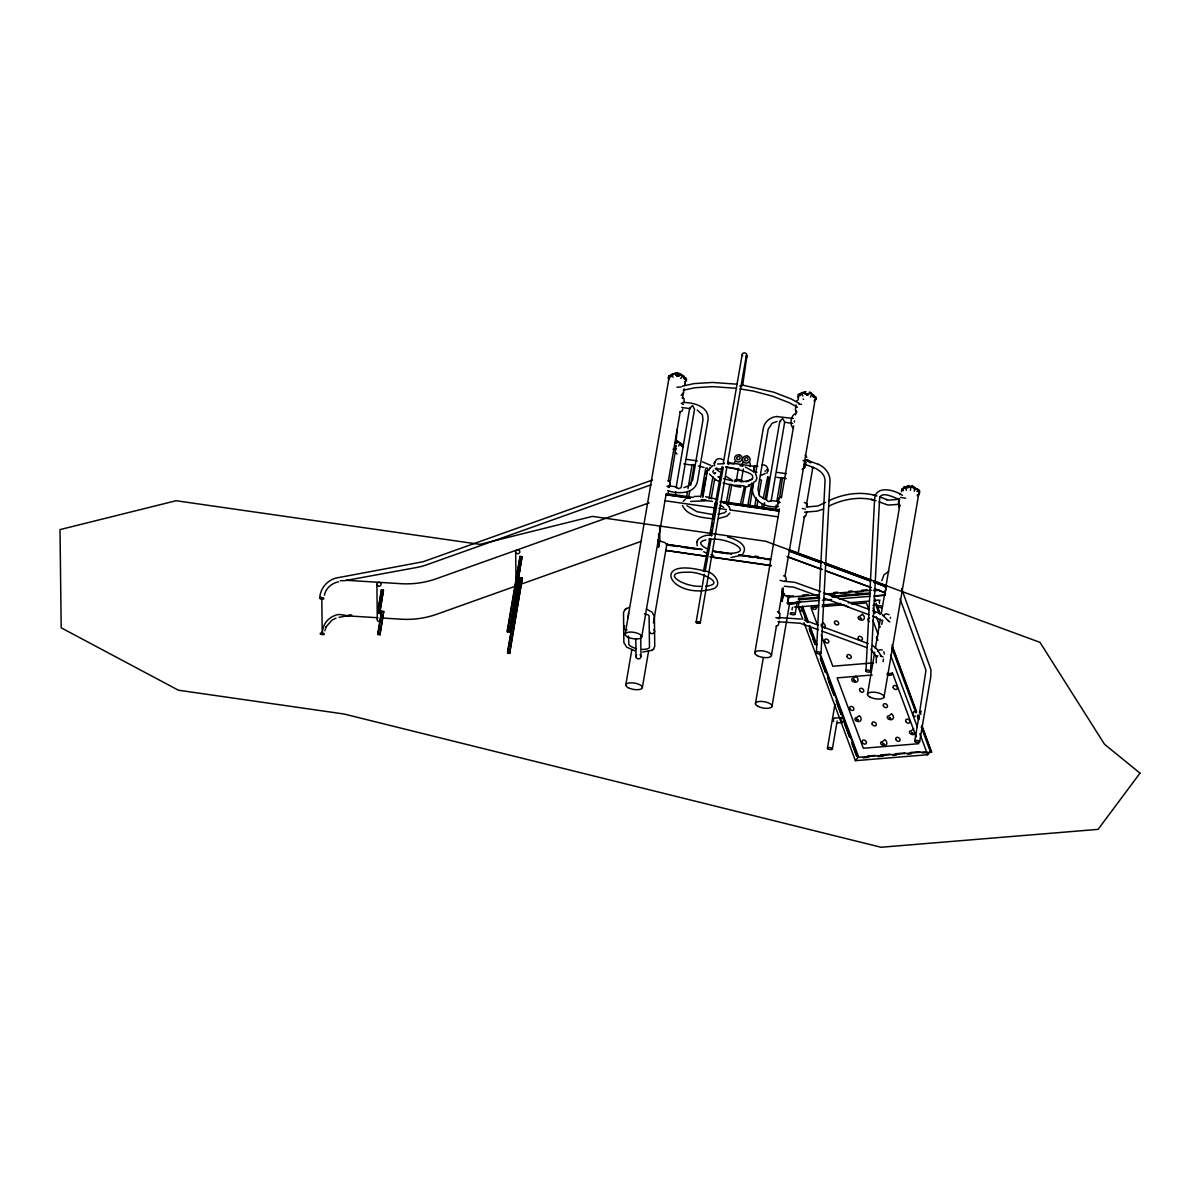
<?xml version="1.0" encoding="UTF-8"?>
<svg xmlns="http://www.w3.org/2000/svg" width="1200" height="1200" viewBox="0 0 1200 1200"><rect width="100%" height="100%" fill="white"/><g stroke="black" fill="none" stroke-linecap="round" stroke-linejoin="round"><path stroke-width="1.5" d="M678.225 373.95L678.285 373.635M911.055 486.48L913.455 486.705M795.705 413.625C790.71 414.75 789.195 425.79 793.53 428.28M666.18 494.64L690.255 498.09L666.18 494.79L666.27 493.875M779.115 510.78L778.755 509.64L720.975 501.405M519.9 556.845L519.735 557.835M520.155 578.145L519.99 579.135M683.55 378.24L686.22 378.24L683.655 378.555M813.225 396.87L815.895 396.87L813.675 396.645A8.895 8.205 -0.9 0 0 812.37 394.995M742.62 355.41L742.665 355.635M742.62 385.485L746.73 357.21M746.775 356.01C747.825 352.335 742.02 351.525 742.005 355.335M910.365 490.335L910.95 486.78M746.715 357.645L746.79 355.5M675.855 447.09L675.9 445.95M884.355 654.045L883.77 651.72M890.49 618.15L890.52 617.31M676.215 487.02L689.64 408.42L692.49 405.54L694.545 409.125L681.135 487.725L678.27 488.685L676.275 486.87L676.5 487.86M818.235 464.31C824.91 466.905 830.115 473.625 830.025 480.93L821.025 653.22A2.61 0.99 9.7 0 1 819.78 653.895L818.535 653.85A2.445 0.93 9.7 0 1 816.39 653.07L825.03 480.945C825.285 470.955 812.46 466.455 804.195 464.415M897.72 498.885C890.355 495.63 879.81 491.175 879.57 499.425L870.57 671.475A2.61 0.99 9.7 0 1 869.325 672.15L868.08 672.12A2.445 0.93 9.7 0 1 865.935 671.325L874.59 498.96C875.85 484.56 895.02 490.185 902.49 495.36M677.04 429.54L676.05 442.875M684.825 385.035L684.87 384.27M728.535 463.62L728.535 462.645L728.19 463.935M754.47 467.34L754.5 466.38L728.535 462.645M807.615 506.91L806.925 503.67L804.33 502.485M679.605 443.835L678.735 445.965M728.55 463.95L728.64 462.135L728.295 463.575M754.485 467.67L754.575 465.855L757.83 466.32M811.545 394.83L810.45 397.11M914.265 491.235L914.97 488.31M765.15 471.615L765.24 470.865M786.21 580.23L785.895 577.185L783.645 575.76M794.34 422.1L794.505 420.825M696.795 541.815L697.17 545.79M669.84 484.785L669.945 481.785L668.115 480.36M684.03 401.76L684.135 398.76L682.35 397.335M710.535 533.925L711.135 530.325M713.85 514.095L714.45 510.495M715.065 506.895L715.14 503.145L709.755 535.425M319.725 597.99C320.205 588.075 327.87 579.39 337.65 577.755L423.06 561.75L652.41 480.03M377.685 611.58L381.39 589.875L383.46 590.175L379.77 613.5L377.7 613.2L377.685 611.58L379.755 611.865L379.77 613.5M377.7 613.2L381.105 593.295M379.755 611.865L383.46 590.175M377.94 632.88L381.645 611.175L383.73 611.475L380.04 634.8L377.955 634.5L377.94 632.88L380.01 633.18L380.04 634.8M377.955 634.5L381.645 611.175M380.01 633.18L383.73 611.475M507.36 630.195L519.975 556.38L522.045 556.68L509.46 632.115L507.375 631.83L507.36 630.195L509.43 630.495L509.46 632.115M507.375 631.83L519.75 559.455M509.43 630.495L522.045 556.68M507.615 651.51L520.23 577.695L522.315 577.98L509.715 653.43L507.645 653.13L507.615 651.51L509.7 651.81L509.715 653.43M507.645 653.13L520.005 580.77M509.7 651.81L522.315 577.98M625.155 634.335L669.03 377.685M625.77 685.065L631.77 650.025M641.76 636.72L666.06 494.535M668.265 481.62L680.265 411.45M682.47 398.535L684.18 388.815M684.675 385.605L685.305 381.915M658.41 546.63C661.965 526.935 657.405 561.135 658.32 539.265M668.01 494.355L668.64 490.665M669.27 486.99L675.885 448.335L673.02 449.295M642.375 687.45L648.675 650.565M653.415 622.89L666.96 543.585M675.165 495.63L675.795 491.94M686.475 497.67L687.405 492.225M688.02 488.58L692.055 464.955L693.165 464.49L694.125 465.27L690.72 485.28M688.545 498L689.79 490.725M703.5 571.275L709.77 538.455L711.03 539.28L705.03 571.695M716.01 499.83L722.04 466.68L723.3 467.49L717.3 499.92M710.43 533.865L711.045 530.265M712.89 519.48L715.695 503.295M715.89 502.665L716.175 501L715.425 502.83M696.135 622.17L704.325 574.32M723.345 463.035L742.14 354.84M711.525 535.815L717.18 503.325L716.16 502.635L716.7 501.075L716.43 502.65M700.29 622.77L726.855 467.31M727.485 463.635L746.34 355.65L745.68 356.505M736.275 480.885L738.405 468.39M741.195 481.515L743.34 468.975M754.215 481.53C746.715 497.43 763.83 508.89 778.365 506.52M755.46 474.165L763.335 428.175C764.445 421.845 770.25 417.165 776.52 416.535M777.03 421.485L772.185 423.21L768.21 429.18L757.935 489.3L759.63 496.08L766.35 499.8L779.775 421.365L782.61 418.485L784.695 422.07L771.165 501M775.605 508.605L776.235 504.975M776.85 501.345L780.885 477.72L782.955 478.035M777.435 506.79L778.995 498.06L781.53 496.545M779.55 498.03L782.445 478.125M796.08 404.895L795.345 409.605L796.83 412.125M754.83 653.01L779.445 508.995M781.35 497.91L793.65 425.895M795.555 414.825L796.185 411.135M798.075 400.05L798.705 396.36M755.445 703.695L763.335 657.585M771.435 655.395L776.475 625.845M778.695 612.93L782.79 588.915M785.01 576L814.98 400.59M783.27 587.91L783.36 595.29L781.95 601.2L782.97 595.215L782.025 594.63L784.185 595.065M806.115 462.105L804.855 467.67L802.14 469.425M779.235 621.09L778.44 624.855L776.175 626.37M779.655 618.6L779.91 613.395L777.51 611.655M800.49 602.205C774.825 609.24 797.415 597.015 783.36 595.29M787.59 603.27L788.61 597.3L789.255 597.705M772.05 706.08L789.705 602.79M798.225 552.99L804.525 516.09M806.415 505.02L812.715 468.135M806.76 511.92L805.83 515.88L803.835 517.2M795.12 614.13L797.295 601.455M802.725 619.185L798.18 606.945L799.41 599.775L819.78 598.095M827.445 748.245L834.945 704.355M832.365 748.95L837.165 720.96M899.085 498.45L898.395 503.295L899.955 505.545M899.355 500.685L898.575 505.335L899.325 507.9M867.465 694.41L874.695 652.17M875.31 648.495L880.335 619.11M881.28 613.59L885.045 591.555M885.99 586.035L899.805 505.215M874.545 588.915L885.075 592.8L886.095 586.815L873.81 582.285M885.075 592.8L886.245 586.695L873.975 582.165M885.54 587.865L886.665 586.005L884.985 585.72M877.92 655.815L876.27 656.445L876.285 662.835M881.745 624.375L882.69 620.145M883.05 661.71L883.485 659.145M884.07 696.795L918.915 492.915A8.4 3.195 9.7 0 0 918.63 492.03M914.715 741.06L919.2 714.825M919.5 713.07L925.965 670.2L900.015 598.74M919.635 741.78L930.795 676.545L930.93 669.63L901.5 588.48M700.725 497.19L705.72 468.165L707.01 468.015L707.775 468.57L702.795 497.535M702.66 494.175L703.275 490.545M703.905 486.93L704.535 483.3M706.08 474.24L706.71 470.61M702.6 495.99L705.705 477.9M706.335 474.285L706.95 470.655M761.64 507.825L762.27 504.195M763.2 498.75L767.715 476.64L769.005 477.345L765.27 499.065M763.71 508.125L764.64 502.695M709.035 498.75L712.89 476.865M711.15 498.915L714.69 478.785M754.65 506.91L756.27 497.745M756.675 507.54L757.965 500.235M758.925 494.76L761.49 480.165L759.495 479.385M682.77 409.155L682.125 411.105L679.95 411.945M747.6 506.655L751.905 482.895M749.955 505.38L753.405 483.075M796.695 401.325L796.89 400.47M726.315 502.755L729.72 484.545L731.07 484.215L731.79 484.86L728.385 503.025M740.31 504.72L744.525 486.18L745.785 486.855L742.365 505.08M778.695 499.395L778.845 498.63M778.065 503.085L780.195 502.455M786.225 595.725L789.33 597.33M683.535 392.61L681.165 395.355M675.885 448.335L675.165 450.21M681.825 376.575L680.775 378.495M899.73 494.685L900.09 493.44M881.82 580.74L883.935 574.86L888.765 571.365M677.865 374.07L678.105 373.14L677.7 374.16M717.18 503.325L715.905 503.385M708.975 538.92L709.755 539.4M677.895 546.555L666.795 544.965L667.23 544.095M658.41 540.375L659.07 539.415M715.755 499.395L717.75 499.65M703.485 571.17C712.95 569.67 725.94 586.62 710.775 589.5C669.15 598.995 650.07 556.725 703.92 570.885M324.45 595.23C325.545 588.555 331.635 583.125 338.595 581.82M324.885 630.75L326.22 626.565M628.515 612.99L628.2 617.73M884.94 586.71L885.855 585.315M885.18 586.845L886.155 585.42M885.36 587.025L886.395 585.57M885.57 587.49L886.575 585.78L873.765 580.86M883.305 615.9L885.9 613.725L889.065 614.685M913.665 728.865L911.145 730.845A2.04 1.53 38.8 0 0 909.6 732.735L909.825 733.17A2.04 1.53 38.8 0 0 911.04 734.16L911.49 734.295A3.945 2.955 38.8 0 0 915.66 732.75M729.87 513.015L726.915 516.135L718.47 518.565M754.53 465.87L753.69 471.795L756.93 472.26M754.5 466.38L753.735 471.78L745.305 467.01M709.905 468.225L713.01 465.585M713.565 470.325L712.725 472.05M697.635 540.015C700.65 536.49 707.295 534.195 711.675 535.515M789.63 596.295L793.38 595.83M708.855 470.49L710.115 467.775M696.585 542.28L697.845 539.565M669.735 376.545L671.085 374.475M799.725 394.89A8.895 4.605 85.3 0 0 799.41 395.175L800.76 393.105M755.595 481.395L756.96 478.185L755.835 474.33M670.23 375.345L670.545 376.875M799.905 393.975L800.22 395.505M717.645 464.01L723.945 463.74M766.92 473.295L768.03 469.455L767.04 466.95A5.25 5.205 -20.6 0 0 762.24 464.895M713.535 473.22L715.56 472.935L714.495 473.805M326.16 626.745L331.905 620.19L335.985 618.135M624.99 609.63L623.52 612.495L623.865 642.645L626.7 647.175L635.475 651.03M653.28 649.335L654.75 646.47L654.405 616.32L651.945 612.12L646.335 609M676.77 442.95A8.895 4.605 85.3 0 0 676.125 443.46L675.075 443.235L677.535 442.455M806.595 394.845L808.065 394.455L806.1 394.23A8.895 3.6 -69.8 0 0 805.77 393.585M676.92 376.215L679.8 374.82L676.425 375.6A8.895 3.6 -69.8 0 0 676.275 375.255M814.065 401.1L814.575 399.99M918.15 494.76L917.34 494.85M804.03 622.665L855.39 760.68L858.06 757.365L926.61 751.725M855.39 760.68L927.66 754.74L930.315 751.425L921.195 726.9M800.25 606.675L799.98 606.99A2.49 1.29 85.3 0 0 800.52 611.265L801.78 610.95A2.49 1.29 85.3 0 0 801.24 606.675M673.305 374.205L673.11 374.4A1.635 0.84 85.3 0 0 672.78 374.91M802.785 393.03L802.98 392.82A11.115 5.76 85.3 0 1 803.79 392.19M906.57 487.11L906.375 487.32A1.635 0.84 85.3 0 0 905.925 488.79A1.635 0.84 85.3 0 0 906.51 490.32M678.705 375.54A8.895 4.605 85.3 0 0 678.39 375.825L674.52 373.95L675.735 374.46M903 489.45L901.89 488.7L902.955 489.09M742.98 553.53C749.235 544.59 734.13 538.56 727.62 537.03M877.665 650.925L879.765 649.62L882.345 650.055M683.22 501.24L685.335 499.26M726.285 511.065L724.485 512.73L717.99 514.38M908.64 486.87L909.6 486.03L908.64 486.72M671.115 375.57A8.895 8.205 -0.9 0 0 670.575 375.975L668.61 375.78L669.75 376.185M800.805 394.185A8.895 8.205 -0.9 0 0 800.25 394.59L798.285 394.41M626.025 608.79L629.19 607.425M642.72 652.065L652.245 650.175M624.525 610.005L626.445 608.445M651.825 650.52L653.745 648.96M885.84 586.68L886.665 586.005M650.97 484.83L426.975 564.705A63.51 58.575 -0.7 0 1 416.34 567.54L345.135 580.62L340.23 580.695M820.95 624.975L823.215 622.95L823.95 623.565A3.945 2.955 38.8 0 1 824.37 628.26M825.6 502.275L818.1 505.935L806.175 507.06M873.765 605.34L872.925 605.4M823.515 509.025L817.125 511.14L804.51 512.175M908.805 486.255L909.42 486.12M828.615 500.835C843.465 493.725 861.015 490.95 876.945 495.945M828.885 506.1C842.61 499.32 858.615 496.245 873.66 499.965L871.38 499.395L876.045 500.745M676.17 442.74L675.015 443.19M807.195 394.98L806.1 394.23M681.66 446.43L682.59 446.04L681.735 445.65A8.895 8.205 -0.9 0 0 680.925 444.6M752.28 479.25L746.025 481.845M760.365 475.665L765.21 473.52M916.095 489.165L917.22 489.105L914.985 489.48L912.57 487.275M749.685 485.82L747.06 486.735M900.585 497.385L905.655 498.225M649.17 502.845L436.47 578.685A83.25 76.785 -0.7 0 1 400.845 583.68L346.215 580.29M515.655 586.11L436.905 614.19A83.25 76.785 -0.7 0 1 401.265 619.2L381.54 617.97M520.98 584.22L640.785 541.5M748.425 485.04L752.28 483.78M740.01 555.555L730.935 557.52M745.665 486.915L743.715 486.555M676.725 373.86L679.695 373.605M676.89 387.21L681.135 386.985M681.39 446.19L683.325 445.845A11.115 10.245 -0.9 0 0 679.995 443.07M684.84 378.42L684 378.015L685.245 379.185A8.4 3.195 9.7 0 0 683.16 377.415M681.18 443.55L683.325 445.86M856.59 717.765L859.155 715.68L859.89 716.295A3.945 2.955 38.8 0 1 860.82 720.405A3.945 2.955 38.8 0 1 856.935 721.23L856.485 721.08A2.04 1.53 38.8 0 1 855.27 720.105L855.045 719.655A2.04 1.53 38.8 0 1 856.575 717.765M882.285 741.765L884.85 739.68L885.585 740.295A3.945 2.955 38.8 0 1 886.515 744.405A3.945 2.955 38.8 0 1 882.63 745.215L882.18 745.08A2.04 1.53 38.8 0 1 880.965 744.09L880.74 743.655A2.04 1.53 38.8 0 1 882.27 741.765M689.64 408.42L690.495 408.54M780.615 421.485L779.865 421.545M771.255 500.685L768.405 501.63L766.395 499.815M683.88 487.62L688.725 485.895L692.7 479.925L702.975 419.805L702.435 414.93L697.23 410.025M682.2 386.175L694.125 383.58L712.62 382.455L736.725 384.165M683.235 390.255L694.83 387.735L712.62 386.625L736.095 388.305M705.915 539.94C697.95 541.485 699.54 545.34 708.195 549.27M690.645 501.405L705.045 500.865M705.72 586.17C727.32 584.265 700.605 571.14 687.48 572.235C659.52 571.77 682.56 586.875 700.755 586.35M321.81 599.1L322.23 632.985L322.83 629.52A19.695 18.165 -0.7 0 1 335.205 615.375C340.17 612.855 345.345 616.8 350.25 615.15M339.03 617.325L351.69 615.03M677.505 376.32L676.335 374.88M809.715 462L805.68 459.75L806.52 460.14M912.975 486.51L911.235 486.21M672.105 373.965L673.275 373.8M801.78 392.595L802.95 392.415M905.385 486.885L906.555 486.705M677.355 373.62L679.11 373.89M743.115 481.545C749.295 481.14 754.17 478.92 752.475 476.79C755.79 470.4 701.235 463.26 738.99 469.14M730.845 553.32C755.28 552 726.72 537.18 710.88 539.34M814.53 397.035L814.605 397.065A8.895 3.6 -69.8 0 1 814.8 397.44L813.33 397.185M681.975 444.465L682.665 446.07A8.895 3.6 -69.8 0 1 682.86 446.445L682.98 446.805A8.4 3.195 9.7 0 0 680.895 445.02M916.92 491.46L918.135 491.355M899.31 504.3L887.955 505.08L879.06 501.84M678.39 375.825L676.425 375.6M799.41 395.175L800.25 394.59M899.85 499.305L888 500.13L879.885 496.845M802.605 595.08L808.14 594.615M833.94 592.485L837.63 592.185M848.685 591.27L852.375 590.97M861.6 590.205L867.12 589.755M788.37 597.135L818.1 594.855M825.255 594.09L871.38 590.295M873.375 590.295L878.91 589.845M798.45 596.955L803.955 596.49M827.865 594.525L835.215 593.925M840.72 593.46L849.915 592.71M855.435 592.245L862.785 591.645M873.825 590.73L877.5 590.43M818.595 597.21L798.18 598.95L805.455 598.71M831.495 596.205L870.42 592.935M811.005 598.245L818.415 597.645M831.39 596.58L835.095 596.265M840.645 595.815L849.915 595.05M855.48 594.6L862.89 593.985M832.755 597.03L869.805 593.985M787.35 603.12L818.7 600.525M822.39 600.225L831.615 599.46M838.995 598.86L870.345 596.28M874.035 595.965L885.105 595.05M874.2 596.13L885.255 595.215M794.565 607.005L799.065 606.63M874.32 600.435L878.835 600.075M798.18 606.945L818.55 605.28M822.255 604.965L840.795 603.45M848.205 602.835L868.575 601.155M818.34 606.885L810.945 607.5L817.365 624.765M822.03 606.585L844.215 604.755M851.61 604.155L866.385 602.94L868.965 609.84M873.465 662.88L832.8 666.225L821.22 635.13M872.25 674.985L837.135 677.88L863.325 748.26L918.78 743.7M887.04 673.77L892.59 673.32L916.23 736.83M834.345 718.14L841.845 717.525M836.535 722.94L842.55 722.445M867.81 756L875.22 755.385M880.785 754.935L890.04 754.17M895.605 753.705L904.875 752.955M910.425 752.49L919.695 751.725M863.115 757.815L868.665 757.35M877.86 756.66L883.47 756.135M892.68 755.445L896.43 755.07M907.485 754.23L911.235 753.855M922.29 753L931.605 752.175L930.81 750.81M798.285 394.41L800.535 395.37M798.69 403.98L801.45 404.46M694.17 496.485L699.81 496.275M802.305 508.41L805.41 509.175M743.205 485.73L731.73 485.085L723.18 482.97M675.81 440.43L676.785 440.43M676.155 373.215L678.225 373.485L676.695 373.185M776.535 416.52L793.275 418.485M780.06 580.425L785.04 581.52M784.53 581.25L795.03 582.375L820.695 591.63M784.26 586.23L793.815 587.22L819.03 596.34M778.245 617.505L801.195 619.11M778.005 621.75L800.175 623.235L818.49 629.805M821.46 626.265L822.39 627.03M346.65 615.81L377.91 617.745M713.025 514.575L696.99 511.71L687 505.695M713.04 518.76C702.465 517.635 687.525 516.48 682.44 505.515M775.905 617.565L778.695 618.585M880.305 655.905L883.095 656.925M740.91 487.155L734.025 486.105M728.085 463.365L734.01 464.01M777.33 472.395L786.435 473.7M776.745 477.3L786.15 478.665M658.395 540.495L665.025 542.67L666.795 544.965M682.545 402.57C693.09 402.09 709.935 406.53 707.955 420.21L697.575 480.93C694.995 494.445 677.82 494.1 667.635 490.62M681.735 407.46L690.03 408.645M784.425 422.205L792.645 423.39M686.445 459.345L697.395 460.92M683.79 463.95L694.785 465.54M668.265 485.715L676.485 486.9M770.88 500.46L779.175 501.645M667.38 493.71L693.255 497.415M666.165 494.235L690.24 497.685M719.865 501.945L779.13 510.45M701.355 499.695L706.92 500.49M723.585 502.875L779.13 511.02L723.585 503.04M701.355 499.845L712.47 501.435M715.155 507.945L665.16 500.775M718.86 508.335L726.27 509.55M729.96 509.925L778.11 516.84M754.83 556.11L758.535 556.635M701.97 549.465L666.78 544.41L701.97 549.615M713.07 551.055L731.595 553.71M739.005 554.775L770.475 559.305M713.085 551.205L731.595 553.875M739.005 554.94L770.49 559.455M681.6 547.095L694.56 548.955M714.93 551.88L727.89 553.74M739.005 555.345L744.57 556.14M748.26 556.665L753.825 557.46M757.53 558L761.235 558.525M764.94 559.065L770.49 559.86M710.205 556.77L771.315 565.545M710.205 556.92L771.315 565.695M742.65 385.125L773.76 392.19L791.67 399.18L799.53 403.62M739.92 388.92L753.06 391.02L772.47 396.165L789.705 402.9L797.46 407.28M807.195 394.74L808.35 394.935M705.615 496.71L717.045 499.35M675.9 440.685L676.755 440.835M873.255 494.91L874.005 495.06M698.385 466.05L704.01 467.445M783.15 593.73L784.56 594M782.88 593.82L784.485 594.135M782.61 593.955L784.41 594.315M702.525 461.82L710.835 465.45M681.195 403.275L683.445 404.505M912.615 486.495L911.505 486.525M667.005 486.3L669.24 487.53M732.39 480.945L723.57 478.695M674.67 445.425L676.305 446.085M680.175 373.8L678.585 373.59M807.6 460.05L805.71 459.765L807.135 460.545M810.81 393.495L812.07 393.87M681.135 374.865L682.38 375.24M914.415 487.785L915.66 488.16M808.545 461.13L809.805 461.505M678.87 442.5L680.115 442.875M675.285 452.04L677.01 454.035M887.61 620.175L889.845 621.975M710.91 554.76L713.61 555.63M913.305 486.75L911.4 486.105M802.995 460.455L804.96 461.175M814.8 397.44L813.675 396.645M806.01 459.81L818.46 464.4M682.86 446.445L681.735 445.65M788.82 549.75L821.985 561.975M824.19 562.68L870.87 579.99M788.67 550.275L821.91 562.515M825.42 563.805L870.9 580.575M874.395 581.865L886.65 586.38M789.795 551.145L821.355 562.785M824.865 564.075L870.465 580.875M789.555 551.235L821.16 562.89M824.67 564.18L870.3 580.995M787.02 556.485L822.09 569.415M825.6 570.705L871.2 587.505M874.71 588.795L885.225 592.68M788.535 557.22L821.895 569.505M825.405 570.81L871.035 587.625M824.16 592.905L869.145 609.48M872.61 610.755L879.54 613.305M824.22 598.245L869.085 614.775M872.535 616.05L882.48 620.79M804.315 620.055L818.115 625.14M821.565 626.415L868.11 643.56M821.925 631.08L866.625 647.55M804.81 394.11A8.4 3.195 9.7 0 1 806.97 394.305L804.195 392.58L805.41 393.09M886.77 499.845L886.095 499.575M644.43 613.605L646.875 614.685M732.615 480.465L725.61 476.085M720.9 477.87L718.17 476.595L718.335 477.435M715.905 479.955L718.95 481.38M703.635 551.745L706.68 553.17M669.78 376.23L670.845 376.74M805.23 455.01L806.805 457.275M807.045 394.23L806.01 393.51M872.52 645.39L876.645 648.765L881.58 656.535M870.78 649.26L877.005 657.285M720.135 505.155L723.66 507.3M882.255 614.52L888.285 620.85M788.82 595.575L789.705 596.145M788.43 595.8L789.54 596.52M788.25 595.98L789.465 596.775M788.1 596.205L789.39 597.045M918.195 489.33L918.96 489.84M715.59 479.79L709.44 474.015M809.865 392.415L810.72 393.03M715.26 468.645L719.7 471.84M915.105 489.495L913.74 488.04M726.375 504.135L729 506.685M810.765 393.135L809.37 392.235A11.115 4.5 -69.8 0 1 810.705 392.895M916.71 488.82L918.165 491.265M813.12 394.545L814.56 396.975M684.24 376.83L683.43 375.915L685.245 379.185M808.455 460.65L809.37 461.94M815.61 397.47L815.82 397.83A1.635 1.5 -0.9 0 1 815.475 399.93M686.145 379.2L685.935 378.84A11.115 10.245 -0.9 0 0 684.315 376.935M684.915 378.405L684.48 377.415M682.65 446.04L682.98 446.805M729.225 507.105L730.32 509.655M874.365 597.9L875.67 601.395M876.84 605.055L880.095 613.815M891.945 645.12L916.605 711.9M917.985 715.065L919.215 718.905L917.85 715.47M921.885 725.565L931.545 752.25L921.765 725.97M876.135 603.36L879.975 614.235M892.425 647.16L916.47 712.29M875.565 604.335L878.835 613.095M891.87 648.105L915.975 712.905M917.28 716.4L918.585 719.91M873.03 607.995L874.98 613.23M876.285 616.725L880.185 627.21M890.595 655.155L917.25 726.78M919.845 733.77L927.66 754.74M872.82 620.205L877.965 634.035M802.5 606.165L808.365 621.93M809.67 625.425L816.84 644.685M820.755 655.2L858.555 756.75M802.005 606.78L807.87 622.53M809.175 626.04L816.345 645.3M819.615 654.06L858.06 757.365M802.14 609.39L806.7 621.645M815.175 644.415L809.31 628.65L811.215 633.975M825.615 672.45L820.395 658.425L825.555 672.51M827.565 677.7L834.09 695.22L828.81 681.27M836.04 700.47L841.26 714.48M844.515 723.24L849.735 737.25L844.455 723.3M851.685 742.5L856.905 756.51L852.285 744.33M804.69 616.455L806.655 621.72M813.165 639.225L815.13 644.49M837.285 704.04L841.2 714.54M811.455 394.275L811.365 394.02A11.115 4.5 -69.8 0 0 810.96 393.21M870.57 671.475L870.255 670.95A2.445 0.93 9.7 0 0 868.11 670.155L866.865 670.11A2.61 0.99 9.7 0 0 865.62 670.785M821.025 653.22L820.695 652.695A2.445 0.93 9.7 0 0 818.565 651.9L817.32 651.855A2.61 0.99 9.7 0 0 816.075 652.53M649.68 631.8L649.77 632.175A2.49 2.295 -0.7 0 0 653.565 633.21A2.49 2.295 -0.7 0 0 653.67 629.55M714.63 465.795L714.33 463.11L716.4 459.675A5.25 5.205 -20.6 0 1 722.775 459.78M919.44 490.59L919.455 493.02L919.455 490.59M782.175 588.36L782.34 601.275M781.875 595.365L781.95 601.2M698.205 621.66L698.22 622.47M659.64 525.975L659.82 540.705M658.635 533.79L658.8 546.675M640.725 636.375L640.965 656.295M635.79 638.67L636.015 656.79M628.41 636.06L628.905 644.58A10.785 4.11 9.7 0 0 636.465 648.6M519.975 556.38L519.99 558M520.05 569.325L520.065 570.84M520.23 577.695L520.26 579.315M515.655 551.985L516.045 583.755M381.39 589.875L381.405 591.495M376.89 584.46L377.325 619.98M627.06 629.76A2.49 2.295 -0.7 0 1 624.705 625.77M640.05 654.75A2.49 2.295 -0.7 0 1 640.425 657.99A2.49 2.295 -0.7 0 1 636.915 658.335A2.49 2.295 -0.7 0 1 636.555 655.11M641.985 649.395A10.785 4.11 9.7 0 0 649.485 647.535L649.095 615.945A10.785 4.11 9.7 0 0 648.015 614.79M915.375 715.98A2.49 1.29 85.3 0 1 913.545 715.605A2.49 1.29 85.3 0 1 913.53 712.11L913.8 711.765A2.49 1.29 85.3 0 1 915.09 712.035M920.835 714.435A2.49 1.29 85.3 0 1 921.3 711.15M874.38 603.99A2.49 1.29 85.3 0 1 874.245 604.56M833.58 721.605A2.49 1.29 85.3 0 1 834.03 718.32M879.495 603.36A2.49 1.29 85.3 0 1 880.02 600.105M792.105 609.9A2.49 1.29 85.3 0 1 792.75 607.29M869.28 621.69A2.355 1.77 38.8 0 1 869.415 618.135M848.52 606.66A2.355 1.77 38.8 0 1 846.03 605.325M815.91 606.72A2.355 1.77 38.8 0 1 814.65 609.42A2.355 1.77 38.8 0 1 812.055 606.54M878.01 639.96A2.04 1.53 38.8 0 1 876.795 638.985L876.57 638.535A2.04 1.53 38.8 0 1 877.635 636.63M828.105 605.475A3.945 2.955 38.8 0 1 827.19 605.415M887.22 674.7A2.04 1.53 38.8 0 0 887.685 674.94L888.12 675.075A3.945 2.955 38.8 0 0 892.335 672.69M907.89 487.875A8.895 7.395 61.6 0 1 908.4 487.605M918.735 491.88A8.895 7.395 61.6 0 1 919.065 492.495M903.51 490.695A1.635 1.35 61.6 0 1 903.03 488.205M904.95 487.92A8.895 6.81 -50.9 0 1 905.535 487.605M906.135 487.335A8.895 6.81 -50.9 0 1 906.735 487.11M918.63 494.325A1.635 1.35 61.6 0 1 917.325 495.78M903.6 487.74A11.115 9.24 61.6 0 1 905.535 486.705M906.24 486.495A11.115 9.24 61.6 0 1 909.225 486.285M808.38 394.17A8.895 4.605 85.3 0 1 808.71 393.945M798.42 397.74A1.635 1.5 -0.9 0 1 798.495 395.355M800.235 394.11A11.115 10.245 -0.9 0 1 801 393.705M802.62 393.075A11.115 10.245 -0.9 0 1 803.475 392.85M812.655 394.515A11.115 10.245 -0.9 0 1 815.115 396.795M802.92 396.03A1.635 0.84 85.3 0 1 802.605 393.24M804.66 391.815A11.115 5.76 85.3 0 1 806.025 391.77M798.975 395.565A8.4 3.195 9.7 0 1 801.105 394.41M812.85 396.105A8.4 3.195 9.7 0 1 815.01 397.86M670.125 376.215A8.4 3.195 9.7 0 1 671.43 375.735M677.28 375.63A8.4 3.195 9.7 0 1 679.44 376.05M803.115 399A3.54 2.01 -63.9 0 1 803.505 399.375M739.71 385.995A2.1 0.795 9.7 0 1 741.72 386.49M518.925 589.095A2.1 1.935 -0.7 0 1 516.48 588.435M520.14 586.59A2.1 1.935 -0.7 0 1 520.245 587.58M381.045 620.985A2.1 1.935 -0.7 0 1 377.34 619.47M742.41 463.56A3.945 3.645 -0.7 0 1 741.825 465.36M734.52 463.38A3.945 3.645 -0.7 0 1 735.105 461.565M749.235 462.09A3.945 3.645 -0.7 0 1 749.73 466.5M742.53 465.45A3.945 3.645 -0.7 0 1 743.655 461.97M721.425 468.705A5.25 5.205 -20.6 0 1 716.235 467.955M734.385 481.8A4.2 1.605 9.7 0 1 736.92 480.675A4.2 1.605 9.7 0 1 741.45 481.665M735.15 481.5A4.2 1.605 9.7 0 1 737.64 479.475A4.2 1.605 9.7 0 1 742.875 481.8M736.32 480.645A2.49 0.945 9.7 0 1 739.86 480.51M741.075 481.245A2.49 0.945 9.7 0 1 741.135 481.755M742.86 466.29A2.46 1.26 1.7 0 0 741.72 465.945L741.06 465.885A2.46 1.23 18.9 0 0 739.86 465.765M682.11 445.335A8.895 3.6 -69.8 0 1 682.53 445.785M677.85 441.33A11.115 4.5 -69.8 0 1 679.02 442.215M813.525 467.295A1.635 1.5 -0.9 0 1 811.995 467.835M809.61 462.3A8.895 8.205 -0.9 0 1 810.12 462.75M805.995 460.11A11.115 4.5 -69.8 0 1 808.92 461.22A11.115 10.245 -0.9 0 0 808.095 460.95M808.23 461.235A8.895 4.605 85.3 0 1 808.59 461.34M810.39 462.135A11.115 10.245 -0.9 0 1 811.08 462.645M905.58 487.785A8.895 8.205 -0.9 0 1 906.885 487.29M919.38 493.95A1.635 1.5 -0.9 0 1 918.69 494.415M913.725 486.735A11.115 4.5 -69.8 0 1 914.775 487.875M912.255 486.615A11.115 4.5 -69.8 0 1 913.38 486.615M901.725 491.745A1.635 1.5 -0.9 0 1 901.77 489.915M907.38 486.465A11.115 5.76 85.3 0 1 909.15 486M917.58 489.855A11.115 10.245 -0.9 0 1 918.18 490.44M679.725 375.015A8.895 4.605 85.3 0 1 680.445 374.94M686.16 379.215A1.635 1.5 -0.9 0 1 684.585 381.585M683.61 377.355A8.895 8.205 -0.9 0 1 684 377.895M684.6 377.91A8.895 3.6 -69.8 0 1 685.125 378.81M681.03 374.265A11.115 4.5 -69.8 0 1 681.51 374.97A11.115 10.245 -0.9 0 0 680.685 374.7M678.585 373.845A11.115 4.5 -69.8 0 1 680.445 373.83M669.105 379.32A1.635 1.5 -0.9 0 1 668.82 376.725L669.15 376.44A11.115 10.245 -0.9 0 1 670.56 375.48M671.325 375.075A11.115 10.245 -0.9 0 1 672.945 374.445M682.245 375.435A11.115 10.245 -0.9 0 1 683.67 376.38M673.05 377.19A1.635 0.84 85.3 0 1 672.645 375.675M673.695 373.845A11.115 5.76 85.3 0 1 675.885 373.095M676.35 373.14A11.115 5.76 85.3 0 1 677.715 373.725M675.9 374.7A8.895 3.6 -69.8 0 1 676.095 374.955M853.785 680.01L855.075 680.715L853.785 680.01M860.19 618L861.48 618.69L860.19 618M856.98 719.37L858.27 720.06L856.98 719.37M882.675 743.37L883.965 744.06L882.675 743.37M888.165 673.215L889.47 673.92L888.165 673.215M889.305 717.525L890.595 718.215L889.305 717.525M911.535 732.45L912.825 733.14L911.535 732.45M712.35 523.11L711.75 526.71L712.275 523.08M714.33 463.11L715.305 462.09L714.33 463.11M723.705 463.155L723.69 463.215A2.43 0.9 9.6 0 0 724.2 463.365A2.445 1.185 10.2 0 1 723.705 463.155M767.01 469.515L767.955 471.12L766.995 469.545M862.365 614.31L859.8 616.395A2.04 1.53 38.8 0 0 858.255 618.285L858.48 618.72A2.04 1.53 38.8 0 0 859.695 619.71L860.145 619.845A3.945 2.955 38.8 0 0 864.03 619.035A3.945 2.955 38.8 0 0 863.1 614.925L862.365 614.31M855.96 676.32L853.41 678.42A2.04 1.53 38.8 0 0 851.85 680.295L852.075 680.745A2.04 1.53 38.8 0 0 853.29 681.735L853.74 681.87A3.945 2.955 38.8 0 0 857.625 681.045A3.945 2.955 38.8 0 0 856.71 676.95L855.96 676.32M891.48 713.835L888.915 715.92A2.04 1.53 38.8 0 0 887.37 717.81L887.595 718.26A2.04 1.53 38.8 0 0 888.81 719.25L889.26 719.385A3.945 2.955 38.8 0 0 893.145 718.56A3.945 2.955 38.8 0 0 892.215 714.45L891.48 713.835M686.445 379.695L685.95 380.52L686.445 379.695M816.12 398.31L815.235 399.645L816.12 398.325M1140 773.16L1098.075 829.365L881.025 847.26L343.98 714L178.395 690.21L61.2 627.825L60 529.605L176.085 500.73L479.91 544.365L592.425 516.375L765.555 541.23L1039.98 642.36L1104.495 744.24L1140 773.16M841.545 717.705L841.275 718.05A2.49 1.29 85.3 0 0 841.77 722.22A2.49 1.29 85.3 0 0 843.495 720.03A2.49 1.29 85.3 0 0 841.545 717.705M904.35 487.395L903.525 488.205L904.35 487.395M907.23 487.485L908.475 486.93L907.23 487.485M911.775 486.15L913.125 486.525L911.775 486.15M516.96 549.975L516.51 550.215A2.1 1.935 -0.7 0 0 516.57 553.38A2.1 1.935 -0.7 0 0 519.78 552.24A2.1 1.935 -0.7 0 0 517.53 549.855L517.02 549.96M808.05 393.75L807.06 394.215L809.475 393.45L808.11 393.72M911.235 486.825L909.84 486.705L911.235 486.825M706.5 556.245L665.76 550.395L706.5 556.395M747.435 456.045L746.415 455.895A3.945 3.645 -0.7 0 0 745.185 463.02L746.205 463.17A3.945 3.645 -0.7 0 0 747.435 456.045M739.53 454.905L738.51 454.755A3.945 3.645 -0.7 0 0 737.28 461.88L738.3 462.03A3.945 3.645 -0.7 0 0 739.53 454.905M904.92 487.425L904.005 487.215L904.92 487.425M909.015 487.365L907.785 486.87L909.015 487.365M869.925 697.065A8.4 3.195 9.7 0 0 883.8 697.59A8.4 3.195 9.7 0 0 873.585 692.16A8.4 3.195 9.7 0 0 869.925 697.065M915.435 741.855A2.49 0.945 9.7 0 0 919.56 742.005A2.49 0.945 9.7 0 0 916.53 740.4A2.49 0.945 9.7 0 0 915.435 741.855M828.18 749.025A2.49 0.945 9.7 0 0 832.29 749.19A2.49 0.945 9.7 0 0 829.26 747.57A2.49 0.945 9.7 0 0 828.18 749.025M878.19 607.035A2.49 0.945 9.7 0 0 882.315 607.185A2.49 0.945 9.7 0 0 879.27 605.58A2.49 0.945 9.7 0 0 878.19 607.035M790.92 614.205A2.49 0.945 9.7 0 0 795.045 614.37A2.49 0.945 9.7 0 0 792.015 612.75A2.49 0.945 9.7 0 0 790.92 614.205M858.3 638.475A2.355 1.77 38.8 0 0 861.96 639.975A2.355 1.77 38.8 0 0 860.67 636.48A2.355 1.77 38.8 0 0 858.3 638.475M824.685 641.235A2.355 1.77 38.8 0 0 828.36 642.735A2.355 1.77 38.8 0 0 827.055 639.24A2.355 1.77 38.8 0 0 824.685 641.235M905.76 721.335A2.355 1.77 38.8 0 0 909.435 722.835A2.355 1.77 38.8 0 0 908.13 719.34A2.355 1.77 38.8 0 0 905.76 721.335M834.555 623.07A2.355 1.77 38.8 0 0 838.215 624.57A2.355 1.77 38.8 0 0 836.925 621.09A2.355 1.77 38.8 0 0 834.555 623.07M849.75 708.585A2.355 1.77 38.8 0 0 853.425 710.085A2.355 1.77 38.8 0 0 852.12 706.59A2.355 1.77 38.8 0 0 849.75 708.585M862.29 742.26A2.355 1.77 38.8 0 0 865.95 743.76A2.355 1.77 38.8 0 0 864.66 740.265A2.355 1.77 38.8 0 0 862.29 742.26M859.62 690.42A2.355 1.77 38.8 0 0 863.28 691.92A2.355 1.77 38.8 0 0 861.99 688.425A2.355 1.77 38.8 0 0 859.62 690.42M883.365 705.825A2.355 1.77 38.8 0 0 887.025 707.325A2.355 1.77 38.8 0 0 885.735 703.83A2.355 1.77 38.8 0 0 883.365 705.825M847.08 656.745A2.355 1.77 38.8 0 0 850.755 658.245A2.355 1.77 38.8 0 0 849.45 654.75A2.355 1.77 38.8 0 0 847.08 656.745M872.16 724.095A2.355 1.77 38.8 0 0 875.82 725.595A2.355 1.77 38.8 0 0 874.515 722.1A2.355 1.77 38.8 0 0 872.16 724.095M895.89 739.5A2.355 1.77 38.8 0 0 899.565 741A2.355 1.77 38.8 0 0 898.26 737.505A2.355 1.77 38.8 0 0 895.89 739.5M893.235 687.66A2.355 1.77 38.8 0 0 896.895 689.16A2.355 1.77 38.8 0 0 895.59 685.665A2.355 1.77 38.8 0 0 893.235 687.66M757.29 655.65A8.4 3.195 9.7 0 0 771.165 656.19A8.4 3.195 9.7 0 0 760.95 650.76A8.4 3.195 9.7 0 0 757.29 655.65M627.615 636.975A8.4 3.195 9.7 0 0 641.49 637.515A8.4 3.195 9.7 0 0 631.275 632.07A8.4 3.195 9.7 0 0 627.615 636.975M696.75 622.845A2.1 0.795 9.7 0 0 700.215 622.98A2.1 0.795 9.7 0 0 697.665 621.615A2.1 0.795 9.7 0 0 696.75 622.845M320.775 634.155A2.1 0.795 9.7 0 0 324.24 634.29A2.1 0.795 9.7 0 0 321.69 632.94A2.1 0.795 9.7 0 0 320.775 634.155M320.34 598.65A2.1 0.795 9.7 0 0 323.82 598.785A2.1 0.795 9.7 0 0 321.255 597.42A2.1 0.795 9.7 0 0 320.34 598.65M377.655 585.765A2.1 1.935 -0.7 0 0 381.06 584.55A2.1 1.935 -0.7 0 0 378.225 582.45A2.1 1.935 -0.7 0 0 377.655 585.765M745.41 460.62A1.71 1.575 -0.7 0 0 748.02 459.315A1.71 1.575 -0.7 0 0 745.5 457.89A1.71 1.575 -0.7 0 0 745.41 460.62M737.505 459.48A1.71 1.575 -0.7 0 0 740.1 458.175A1.71 1.575 -0.7 0 0 737.58 456.75A1.71 1.575 -0.7 0 0 737.505 459.48M757.905 706.335A8.4 3.195 9.7 0 0 771.78 706.875A8.4 3.195 9.7 0 0 761.565 701.43A8.4 3.195 9.7 0 0 757.905 706.335M628.23 687.705A8.4 3.195 9.7 0 0 642.105 688.245A8.4 3.195 9.7 0 0 631.89 682.815A8.4 3.195 9.7 0 0 628.23 687.705"/></g></svg>
